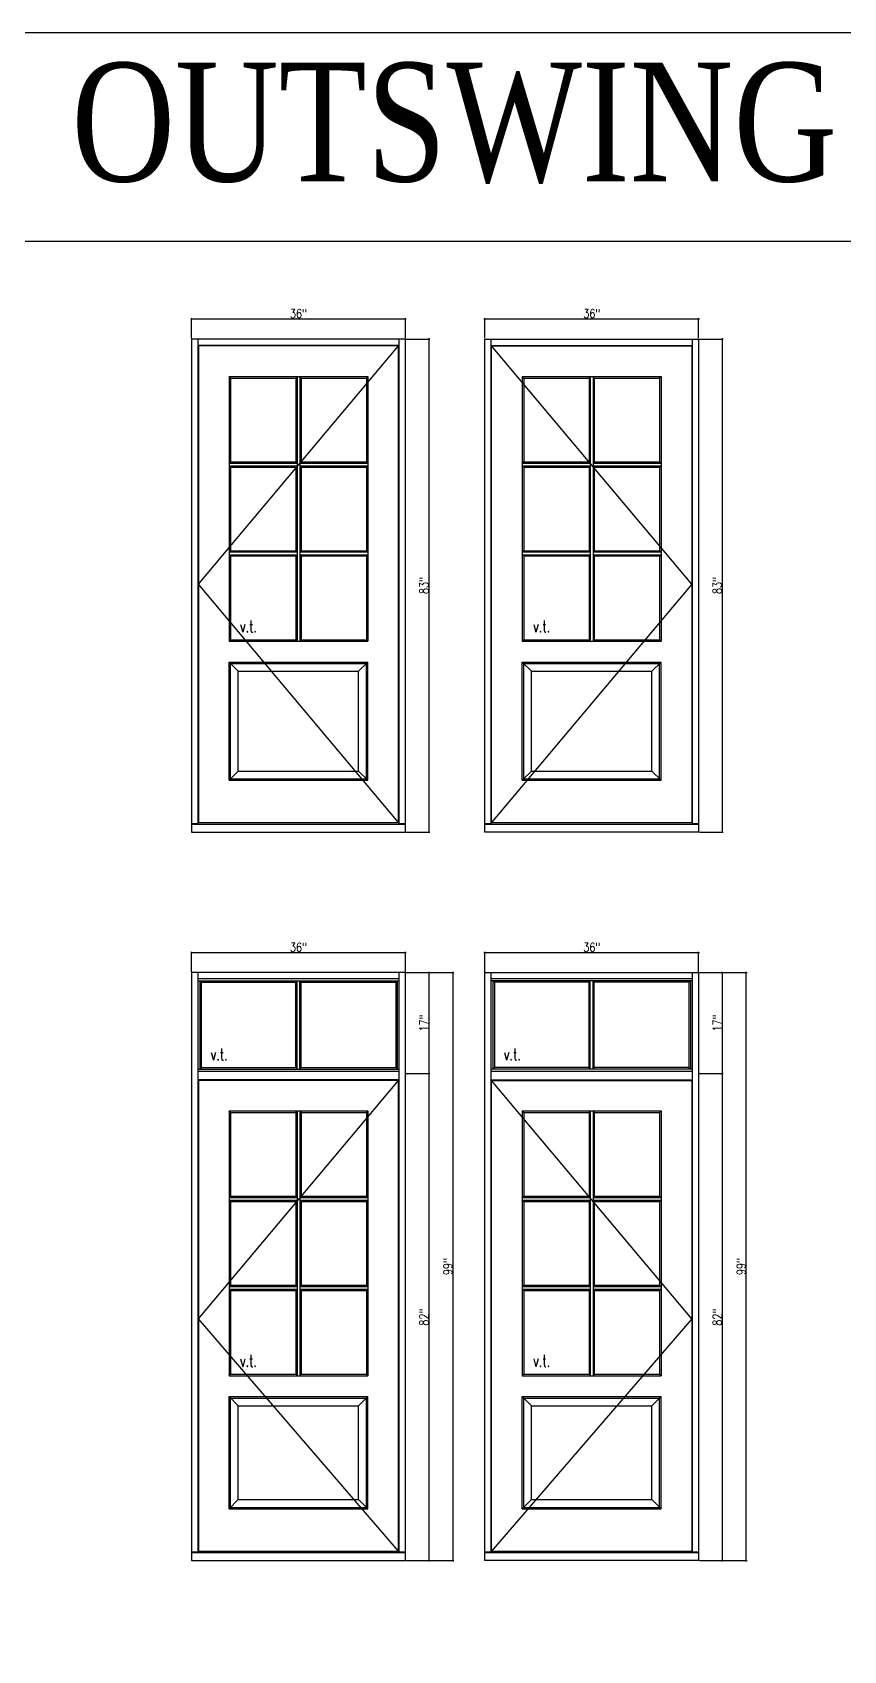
# Model space of a CAD drawing. Header units: inches. Extents: x 1985 to 11287, y 379 to 4336.
# Drawn here: x 7689.2 to 7825.8, y 4063.9 to 4336.4 of the extents above; entities that cross this region are included whole.
import ezdxf

# ---------------------------------------------------------------- set-up
doc = ezdxf.new("R2010")
doc.units = ezdxf.units.IN
doc.header["$MEASUREMENT"] = 0
doc.layers.get('0').update_dxf_attribs({"linetype": 'CONTINUOUS'})
doc.layers.get('Defpoints').update_dxf_attribs({"linetype": 'CONTINUOUS'})
for name, color, linetype in [('COTE1-1 99', 7, 'CONTINUOUS'), ('detail 99', 30, 'CONTINUOUS'), ('elevation 99', 7, 'CONTINUOUS'), ('opening side 99', 1, 'CONTINUOUS'), ('separation 99', 3, 'CONTINUOUS')]:
    doc.layers.add(name, color=color, linetype=linetype)
doc.styles.get("Standard").update_dxf_attribs({"font": 'txt.shx', "width": 0.8})
doc.styles.add('Times', font='times.ttf', dxfattribs={"width": 0.8})
doc.dimstyles.new('Elevation', dxfattribs={"dimscale": 2, "dimtxt": 0.75, "dimasz": 0.0625, "dimexe": 0.0625, "dimexo": 0.0625, "dimgap": 0.0625, "dimtad": 1, "dimdec": 5, "dimzin": 0, "dimdsep": 46, "dimlunit": 5, "dimtxsty": 'Standard', "dimblk1": 'OBLIQUE', "dimblk2": 'OBLIQUE', "dimsah": 1, "dimcen": 2, "dimdle": 0.0625, "dimclrd": 1, "dimclre": 1, "dimadec": 1, "dimazin": 0, "dimtfac": 0.375, "dimtdec": 5, "dimtmove": 0, "dimatfit": 3, "dimldrblk": 'OBLIQUE', "dimfxl": 1, "dimfrac": 2, "dimtolj": 1, "dimtzin": 0, "dimarcsym": 0})

# ---------------------------------------------------------------- blocks, each defined once
blk = doc.blocks.new('_OBLIQUE')
at = {"color": 0, "linetype": 'ByBlock'}
blk.add_line((-0.5, -0.5), (0.5, 0.5), dxfattribs=at)
blk = doc.blocks.new('*D360')
at = {"layer": 'COTE1-1 99', "color": 1, "lineweight": -2, "transparency": 16777216}
for p, q in [((7765.24, 4181.47), (7801.49, 4181.47)), ((7765.37, 4178.19), (7765.37, 4181.59)), ((7801.37, 4178.19), (7801.37, 4181.59))]:
    blk.add_line(p, q, dxfattribs=at)
at = {"layer": 'Defpoints', "color": 0, "transparency": 16777216}
for p in [(7801.37, 4181.47), (7765.37, 4178.06), (7801.37, 4178.06)]:
    blk.add_point(p, dxfattribs=at)
at = {"layer": 'COTE1-1 99', "color": 1, "lineweight": -2, "transparency": 16777216, "xscale": 0.125, "yscale": 0.125, "zscale": 0.125, "rotation": 180}
blk.add_blockref('_OBLIQUE', (7765.37, 4181.47), dxfattribs=at)
at = {"layer": 'COTE1-1 99', "color": 1, "lineweight": -2, "transparency": 16777216, "xscale": 0.125, "yscale": 0.125, "zscale": 0.125}
blk.add_blockref('_OBLIQUE', (7801.37, 4181.47), dxfattribs=at)
at = {"layer": 'COTE1-1 99', "color": 0, "transparency": 16777216, "insert": (7783.37, 4182.34), "char_height": 1.5, "attachment_point": 5}
blk.add_mtext('\\A1;36"', dxfattribs=at)
blk = doc.blocks.new('*D361')
at = {"layer": 'COTE1-1 99', "color": 1, "lineweight": -2, "transparency": 16777216}
for p, q in [((7801.49, 4178.06), (7805.5, 4178.06)), ((7805.37, 4160.94), (7805.37, 4178.19)), ((7801.49, 4161.06), (7805.5, 4161.06))]:
    blk.add_line(p, q, dxfattribs=at)
at = {"layer": 'Defpoints', "color": 0, "transparency": 16777216}
for p in [(7801.37, 4178.06), (7805.37, 4178.06), (7801.37, 4161.06)]:
    blk.add_point(p, dxfattribs=at)
at = {"layer": 'COTE1-1 99', "color": 1, "lineweight": -2, "transparency": 16777216, "xscale": 0.125, "yscale": 0.125, "zscale": 0.125}
for p, rotation in [((7805.37, 4178.06), 90), ((7805.37, 4161.06), 270)]:
    blk.add_blockref('_OBLIQUE', p, dxfattribs=dict(at, rotation=rotation))
at = {"layer": 'COTE1-1 99', "color": 0, "transparency": 16777216, "insert": (7804.5, 4169.56), "char_height": 1.5, "attachment_point": 5, "rotation": 90}
blk.add_mtext('\\A1;17"', dxfattribs=at)
blk = doc.blocks.new('*D362')
at = {"layer": 'COTE1-1 99', "color": 1, "lineweight": -2, "transparency": 16777216}
for p, q in [((7801.49, 4161.06), (7805.5, 4161.06)), ((7805.37, 4078.94), (7805.37, 4161.19)), ((7801.49, 4079.06), (7805.5, 4079.06))]:
    blk.add_line(p, q, dxfattribs=at)
at = {"layer": 'Defpoints', "color": 0, "transparency": 16777216}
for p in [(7801.37, 4161.06), (7805.37, 4161.06), (7801.37, 4079.06)]:
    blk.add_point(p, dxfattribs=at)
at = {"layer": 'COTE1-1 99', "color": 1, "lineweight": -2, "transparency": 16777216, "xscale": 0.125, "yscale": 0.125, "zscale": 0.125}
for p, rotation in [((7805.37, 4161.06), 90), ((7805.37, 4079.06), 270)]:
    blk.add_blockref('_OBLIQUE', p, dxfattribs=dict(at, rotation=rotation))
at = {"layer": 'COTE1-1 99', "color": 0, "transparency": 16777216, "insert": (7804.5, 4120.06), "char_height": 1.5, "attachment_point": 5, "rotation": 90}
blk.add_mtext('\\A1;82"', dxfattribs=at)
blk = doc.blocks.new('*D347')
at = {"layer": 'COTE1-1 99', "color": 1, "lineweight": -2, "transparency": 16777216}
for p, q in [((7801.49, 4178.06), (7809.52, 4178.06)), ((7809.39, 4078.94), (7809.39, 4178.19)), ((7801.49, 4079.06), (7809.52, 4079.06))]:
    blk.add_line(p, q, dxfattribs=at)
at = {"layer": 'Defpoints', "color": 0, "transparency": 16777216}
for p in [(7801.37, 4178.06), (7809.39, 4178.06), (7801.37, 4079.06)]:
    blk.add_point(p, dxfattribs=at)
at = {"layer": 'COTE1-1 99', "color": 1, "lineweight": -2, "transparency": 16777216, "xscale": 0.125, "yscale": 0.125, "zscale": 0.125}
for p, rotation in [((7809.39, 4178.06), 90), ((7809.39, 4079.06), 270)]:
    blk.add_blockref('_OBLIQUE', p, dxfattribs=dict(at, rotation=rotation))
at = {"layer": 'COTE1-1 99', "color": 0, "transparency": 16777216, "insert": (7808.52, 4128.56), "char_height": 1.5, "attachment_point": 5, "rotation": 90}
blk.add_mtext('\\A1;99"', dxfattribs=at)
blk = doc.blocks.new('*D335')
at = {"layer": 'COTE1-1 99', "color": 1, "lineweight": -2, "transparency": 16777216}
for p, q in [((7715.88, 4181.47), (7752.13, 4181.47)), ((7716.01, 4178.19), (7716.01, 4181.59)), ((7752.01, 4178.19), (7752.01, 4181.59))]:
    blk.add_line(p, q, dxfattribs=at)
at = {"layer": 'Defpoints', "color": 0, "transparency": 16777216}
for p in [(7752.01, 4181.47), (7716.01, 4178.06), (7752.01, 4178.06)]:
    blk.add_point(p, dxfattribs=at)
at = {"layer": 'COTE1-1 99', "color": 1, "lineweight": -2, "transparency": 16777216, "xscale": 0.125, "yscale": 0.125, "zscale": 0.125, "rotation": 180}
blk.add_blockref('_OBLIQUE', (7716.01, 4181.47), dxfattribs=at)
at = {"layer": 'COTE1-1 99', "color": 1, "lineweight": -2, "transparency": 16777216, "xscale": 0.125, "yscale": 0.125, "zscale": 0.125}
blk.add_blockref('_OBLIQUE', (7752.01, 4181.47), dxfattribs=at)
at = {"layer": 'COTE1-1 99', "color": 0, "transparency": 16777216, "insert": (7734.01, 4182.34), "char_height": 1.5, "attachment_point": 5}
blk.add_mtext('\\A1;36"', dxfattribs=at)
blk = doc.blocks.new('*D336')
at = {"layer": 'COTE1-1 99', "color": 1, "lineweight": -2, "transparency": 16777216}
for p, q in [((7752.13, 4178.06), (7756.14, 4178.06)), ((7756.01, 4160.94), (7756.01, 4178.19)), ((7752.13, 4161.06), (7756.14, 4161.06))]:
    blk.add_line(p, q, dxfattribs=at)
at = {"layer": 'Defpoints', "color": 0, "transparency": 16777216}
for p in [(7752.01, 4178.06), (7756.01, 4178.06), (7752.01, 4161.06)]:
    blk.add_point(p, dxfattribs=at)
at = {"layer": 'COTE1-1 99', "color": 1, "lineweight": -2, "transparency": 16777216, "xscale": 0.125, "yscale": 0.125, "zscale": 0.125}
for p, rotation in [((7756.01, 4178.06), 90), ((7756.01, 4161.06), 270)]:
    blk.add_blockref('_OBLIQUE', p, dxfattribs=dict(at, rotation=rotation))
at = {"layer": 'COTE1-1 99', "color": 0, "transparency": 16777216, "insert": (7755.14, 4169.56), "char_height": 1.5, "attachment_point": 5, "rotation": 90}
blk.add_mtext('\\A1;17"', dxfattribs=at)
blk = doc.blocks.new('*D337')
at = {"layer": 'COTE1-1 99', "color": 1, "lineweight": -2, "transparency": 16777216}
for p, q in [((7752.13, 4161.06), (7756.14, 4161.06)), ((7756.01, 4078.94), (7756.01, 4161.19)), ((7752.13, 4079.06), (7756.14, 4079.06))]:
    blk.add_line(p, q, dxfattribs=at)
at = {"layer": 'Defpoints', "color": 0, "transparency": 16777216}
for p in [(7752.01, 4161.06), (7756.01, 4161.06), (7752.01, 4079.06)]:
    blk.add_point(p, dxfattribs=at)
at = {"layer": 'COTE1-1 99', "color": 1, "lineweight": -2, "transparency": 16777216, "xscale": 0.125, "yscale": 0.125, "zscale": 0.125}
for p, rotation in [((7756.01, 4161.06), 90), ((7756.01, 4079.06), 270)]:
    blk.add_blockref('_OBLIQUE', p, dxfattribs=dict(at, rotation=rotation))
at = {"layer": 'COTE1-1 99', "color": 0, "transparency": 16777216, "insert": (7755.14, 4120.06), "char_height": 1.5, "attachment_point": 5, "rotation": 90}
blk.add_mtext('\\A1;82"', dxfattribs=at)
blk = doc.blocks.new('*D338')
at = {"layer": 'COTE1-1 99', "color": 1, "lineweight": -2, "transparency": 16777216}
for p, q in [((7752.13, 4178.06), (7760.16, 4178.06)), ((7760.03, 4078.94), (7760.03, 4178.19)), ((7752.13, 4079.06), (7760.16, 4079.06))]:
    blk.add_line(p, q, dxfattribs=at)
at = {"layer": 'Defpoints', "color": 0, "transparency": 16777216}
for p in [(7752.01, 4178.06), (7760.03, 4178.06), (7752.01, 4079.06)]:
    blk.add_point(p, dxfattribs=at)
at = {"layer": 'COTE1-1 99', "color": 1, "lineweight": -2, "transparency": 16777216, "xscale": 0.125, "yscale": 0.125, "zscale": 0.125}
for p, rotation in [((7760.03, 4178.06), 90), ((7760.03, 4079.06), 270)]:
    blk.add_blockref('_OBLIQUE', p, dxfattribs=dict(at, rotation=rotation))
at = {"layer": 'COTE1-1 99', "color": 0, "transparency": 16777216, "insert": (7759.16, 4128.56), "char_height": 1.5, "attachment_point": 5, "rotation": 90}
blk.add_mtext('\\A1;99"', dxfattribs=at)
blk = doc.blocks.new('*D559')
at = {"layer": 'COTE1-1 99', "color": 1, "lineweight": -2, "transparency": 16777216}
for p, q in [((7715.88, 4288.14), (7752.13, 4288.14)), ((7716.01, 4284.86), (7716.01, 4288.27)), ((7752.01, 4284.86), (7752.01, 4288.27))]:
    blk.add_line(p, q, dxfattribs=at)
at = {"layer": 'Defpoints', "color": 0, "transparency": 16777216}
for p in [(7752.01, 4288.14), (7716.01, 4284.73), (7752.01, 4284.73)]:
    blk.add_point(p, dxfattribs=at)
at = {"layer": 'COTE1-1 99', "color": 1, "lineweight": -2, "transparency": 16777216, "xscale": 0.125, "yscale": 0.125, "zscale": 0.125, "rotation": 180}
blk.add_blockref('_OBLIQUE', (7716.01, 4288.14), dxfattribs=at)
at = {"layer": 'COTE1-1 99', "color": 1, "lineweight": -2, "transparency": 16777216, "xscale": 0.125, "yscale": 0.125, "zscale": 0.125}
blk.add_blockref('_OBLIQUE', (7752.01, 4288.14), dxfattribs=at)
at = {"layer": 'COTE1-1 99', "color": 0, "transparency": 16777216, "insert": (7734.01, 4289.02), "char_height": 1.5, "attachment_point": 5}
blk.add_mtext('\\A1;36"', dxfattribs=at)
blk = doc.blocks.new('*D560')
at = {"layer": 'COTE1-1 99', "color": 1, "lineweight": -2, "transparency": 16777216}
for p, q in [((7752.13, 4284.73), (7756.14, 4284.73)), ((7756.01, 4201.61), (7756.01, 4284.86)), ((7752.13, 4201.73), (7756.14, 4201.73))]:
    blk.add_line(p, q, dxfattribs=at)
at = {"layer": 'Defpoints', "color": 0, "transparency": 16777216}
for p in [(7752.01, 4284.73), (7756.01, 4284.73), (7752.01, 4201.73)]:
    blk.add_point(p, dxfattribs=at)
at = {"layer": 'COTE1-1 99', "color": 1, "lineweight": -2, "transparency": 16777216, "xscale": 0.125, "yscale": 0.125, "zscale": 0.125}
for p, rotation in [((7756.01, 4284.73), 90), ((7756.01, 4201.73), 270)]:
    blk.add_blockref('_OBLIQUE', p, dxfattribs=dict(at, rotation=rotation))
at = {"layer": 'COTE1-1 99', "color": 0, "transparency": 16777216, "insert": (7755.14, 4243.23), "char_height": 1.5, "attachment_point": 5, "rotation": 90}
blk.add_mtext('\\A1;83"', dxfattribs=at)
blk = doc.blocks.new('*D561')
at = {"layer": 'COTE1-1 99', "color": 1, "lineweight": -2, "transparency": 16777216}
for p, q in [((7765.24, 4288.14), (7801.49, 4288.14)), ((7765.37, 4284.86), (7765.37, 4288.27)), ((7801.37, 4284.86), (7801.37, 4288.27))]:
    blk.add_line(p, q, dxfattribs=at)
at = {"layer": 'Defpoints', "color": 0, "transparency": 16777216}
for p in [(7801.37, 4288.14), (7765.37, 4284.73), (7801.37, 4284.73)]:
    blk.add_point(p, dxfattribs=at)
at = {"layer": 'COTE1-1 99', "color": 1, "lineweight": -2, "transparency": 16777216, "xscale": 0.125, "yscale": 0.125, "zscale": 0.125, "rotation": 180}
blk.add_blockref('_OBLIQUE', (7765.37, 4288.14), dxfattribs=at)
at = {"layer": 'COTE1-1 99', "color": 1, "lineweight": -2, "transparency": 16777216, "xscale": 0.125, "yscale": 0.125, "zscale": 0.125}
blk.add_blockref('_OBLIQUE', (7801.37, 4288.14), dxfattribs=at)
at = {"layer": 'COTE1-1 99', "color": 0, "transparency": 16777216, "insert": (7783.37, 4289.02), "char_height": 1.5, "attachment_point": 5}
blk.add_mtext('\\A1;36"', dxfattribs=at)
blk = doc.blocks.new('*D562')
at = {"layer": 'COTE1-1 99', "color": 1, "lineweight": -2, "transparency": 16777216}
for p, q in [((7801.49, 4284.73), (7805.5, 4284.73)), ((7805.37, 4201.61), (7805.37, 4284.86)), ((7801.49, 4201.73), (7805.5, 4201.73))]:
    blk.add_line(p, q, dxfattribs=at)
at = {"layer": 'Defpoints', "color": 0, "transparency": 16777216}
for p in [(7801.37, 4284.73), (7805.37, 4284.73), (7801.37, 4201.73)]:
    blk.add_point(p, dxfattribs=at)
at = {"layer": 'COTE1-1 99', "color": 1, "lineweight": -2, "transparency": 16777216, "xscale": 0.125, "yscale": 0.125, "zscale": 0.125}
for p, rotation in [((7805.37, 4284.73), 90), ((7805.37, 4201.73), 270)]:
    blk.add_blockref('_OBLIQUE', p, dxfattribs=dict(at, rotation=rotation))
at = {"layer": 'COTE1-1 99', "color": 0, "transparency": 16777216, "insert": (7804.5, 4243.23), "char_height": 1.5, "attachment_point": 5, "rotation": 90}
blk.add_mtext('\\A1;83"', dxfattribs=at)

msp = doc.modelspace()

# ---------------------------------------------------------------- linework, layer by layer
at = {"layer": 'elevation 99'}
for p, q in [((7752.009032, 4284.732413), (7716.009032, 4284.732413)), ((7716.009032, 4284.732413), (7716.009032, 4201.732413)), ((7717.071532, 4284.732413), (7717.071532, 4203.191942)), ((7750.946532, 4283.669913), (7717.071532, 4283.669913)), ((7717.165282, 4283.576163), (7717.165282, 4203.322884)), ((7750.852782, 4283.576163), (7717.165282, 4283.576163)), ((7750.852782, 4203.322884), (7750.852782, 4283.576163)), ((7750.946532, 4203.191942), (7750.946532, 4284.732413)), ((7752.009032, 4201.732413), (7752.009032, 4284.732413)), ((7765.367789, 4201.732413), (7765.367789, 4284.732413)), ((7765.367789, 4284.732413), (7801.367789, 4284.732413)), ((7766.430289, 4203.191942), (7766.430289, 4284.732413)), ((7766.430289, 4283.669913), (7800.305289, 4283.669913)), ((7766.524039, 4203.322884), (7766.524039, 4283.576163)), ((7766.524039, 4283.576163), (7800.211539, 4283.576163)), ((7800.211539, 4283.576163), (7800.211539, 4203.322884)), ((7800.305289, 4284.732413), (7800.305289, 4203.191942)), ((7801.367789, 4284.732413), (7801.367789, 4201.732413)), ((7722.571517, 4278.169864), (7722.330446, 4278.437736)), ((7722.330446, 4278.437736), (7745.687619, 4278.437736)), ((7722.330446, 4278.437736), (7722.330446, 4233.870741)), ((7722.571517, 4278.169864), (7733.571532, 4278.169864)), ((7722.571517, 4278.169864), (7722.571517, 4264.066364)), ((7733.571532, 4278.169864), (7733.775732, 4278.437736)), ((7733.571532, 4278.169864), (7733.571532, 4264.066364)), ((7733.775732, 4278.437736), (7733.775732, 4233.870741)), ((7734.242332, 4278.437736), (7734.446532, 4278.169864)), ((7734.242332, 4278.437736), (7734.242332, 4233.870741)), ((7734.446532, 4278.169864), (7745.446547, 4278.169864)), ((7734.446532, 4278.169864), (7734.446532, 4264.066364)), ((7745.446547, 4278.169864), (7745.687619, 4278.437736)), ((7745.446547, 4278.169864), (7745.446547, 4264.066364)), ((7745.687619, 4278.437736), (7745.687619, 4233.870741)), ((7771.930274, 4278.169864), (7771.689203, 4278.437736)), ((7771.689203, 4278.437736), (7795.046376, 4278.437736)), ((7771.689203, 4278.437736), (7771.689203, 4233.870741)), ((7771.930274, 4278.169864), (7782.930289, 4278.169864)), ((7771.930274, 4278.169864), (7771.930274, 4264.066364)), ((7782.930289, 4278.169864), (7783.134489, 4278.437736)), ((7782.930289, 4278.169864), (7782.930289, 4264.066364)), ((7783.134489, 4278.437736), (7783.134489, 4233.870741)), ((7783.601089, 4278.437736), (7783.805289, 4278.169864)), ((7783.601089, 4278.437736), (7783.601089, 4233.870741)), ((7783.805289, 4278.169864), (7794.805304, 4278.169864)), ((7783.805289, 4278.169864), (7783.805289, 4264.066364)), ((7794.805304, 4278.169864), (7795.046376, 4278.437736)), ((7794.805304, 4278.169864), (7794.805304, 4264.066364)), ((7795.046376, 4278.437736), (7795.046376, 4233.870741)), ((7722.571517, 4264.066364), (7722.330446, 4263.862164)), ((7722.330446, 4263.862164), (7733.775732, 4263.862164)), ((7722.571517, 4263.191364), (7722.330446, 4263.395564)), ((7722.330446, 4263.395564), (7733.775732, 4263.395564)), ((7722.571517, 4264.066364), (7733.571532, 4264.066364)), ((7722.571517, 4263.191364), (7722.571517, 4249.087864)), ((7722.571517, 4263.191364), (7733.571532, 4263.191364)), ((7733.571532, 4264.066364), (7733.775732, 4263.862164)), ((7733.571532, 4263.191364), (7733.775732, 4263.395564)), ((7733.571532, 4263.191364), (7733.571532, 4249.087864)), ((7734.446532, 4264.066364), (7734.242332, 4263.862164)), ((7734.242332, 4263.862164), (7745.687619, 4263.862164)), ((7734.242332, 4263.395564), (7745.687619, 4263.395564)), ((7734.446532, 4263.191364), (7734.242332, 4263.395564)), ((7734.446532, 4264.066364), (7745.446547, 4264.066364)), ((7734.446532, 4263.191364), (7734.446532, 4249.087864)), ((7734.446532, 4263.191364), (7745.446547, 4263.191364)), ((7745.446547, 4264.066364), (7745.687619, 4263.862164)), ((7745.446547, 4263.191364), (7745.687619, 4263.395564)), ((7745.446547, 4263.191364), (7745.446547, 4249.087864)), ((7771.930274, 4264.066364), (7771.689203, 4263.862164)), ((7771.689203, 4263.862164), (7783.134489, 4263.862164)), ((7771.930274, 4263.191364), (7771.689203, 4263.395564)), ((7771.689203, 4263.395564), (7783.134489, 4263.395564)), ((7771.930274, 4264.066364), (7782.930289, 4264.066364)), ((7771.930274, 4263.191364), (7771.930274, 4249.087864)), ((7771.930274, 4263.191364), (7782.930289, 4263.191364)), ((7782.930289, 4264.066364), (7783.134489, 4263.862164)), ((7782.930289, 4263.191364), (7783.134489, 4263.395564)), ((7782.930289, 4263.191364), (7782.930289, 4249.087864)), ((7783.805289, 4264.066364), (7783.601089, 4263.862164)), ((7783.601089, 4263.862164), (7795.046376, 4263.862164)), ((7783.601089, 4263.395564), (7795.046376, 4263.395564)), ((7783.805289, 4263.191364), (7783.601089, 4263.395564)), ((7783.805289, 4264.066364), (7794.805304, 4264.066364)), ((7783.805289, 4263.191364), (7783.805289, 4249.087864)), ((7783.805289, 4263.191364), (7794.805304, 4263.191364)), ((7794.805304, 4264.066364), (7795.046376, 4263.862164)), ((7794.805304, 4263.191364), (7795.046376, 4263.395564)), ((7794.805304, 4263.191364), (7794.805304, 4249.087864)), ((7722.571517, 4249.087864), (7722.330446, 4248.883664)), ((7722.330446, 4248.883664), (7733.775732, 4248.883664)), ((7722.330446, 4248.421513), (7733.775732, 4248.421513)), ((7722.571517, 4249.087864), (7733.571532, 4249.087864)), ((7722.571517, 4248.217313), (7722.571517, 4234.111813)), ((7722.571517, 4248.217313), (7733.571532, 4248.217313)), ((7733.571532, 4248.217313), (7733.571532, 4234.111813)), ((7734.242332, 4248.883664), (7745.687619, 4248.883664)), ((7734.242332, 4248.421513), (7745.687619, 4248.421513)), ((7734.446532, 4249.087864), (7745.446547, 4249.087864)), ((7734.446532, 4248.217313), (7745.446547, 4248.217313)), ((7734.446532, 4248.217313), (7734.446532, 4234.111813)), ((7745.446547, 4249.087864), (7745.687619, 4248.883664)), ((7745.446547, 4248.217313), (7745.687619, 4248.421513)), ((7745.446547, 4248.217313), (7745.446547, 4234.111813)), ((7771.930274, 4249.087864), (7771.689203, 4248.883664)), ((7771.689203, 4248.883664), (7783.134489, 4248.883664)), ((7771.689203, 4248.421513), (7783.134489, 4248.421513)), ((7771.930274, 4249.087864), (7782.930289, 4249.087864)), ((7771.930274, 4248.217313), (7771.930274, 4234.111813)), ((7771.930274, 4248.217313), (7782.930289, 4248.217313)), ((7782.930289, 4248.217313), (7782.930289, 4234.111813)), ((7783.601089, 4248.883664), (7795.046376, 4248.883664)), ((7783.601089, 4248.421513), (7795.046376, 4248.421513)), ((7783.805289, 4249.087864), (7794.805304, 4249.087864)), ((7783.805289, 4248.217313), (7794.805304, 4248.217313)), ((7783.805289, 4248.217313), (7783.805289, 4234.111813)), ((7794.805304, 4249.087864), (7795.046376, 4248.883664)), ((7794.805304, 4248.217313), (7795.046376, 4248.421513)), ((7794.805304, 4248.217313), (7794.805304, 4234.111813)), ((7722.330446, 4233.870741), (7722.571517, 4234.111813)), ((7722.571517, 4234.111813), (7733.571532, 4234.111813)), ((7733.571532, 4234.111813), (7733.775732, 4233.870741)), ((7734.446532, 4234.111813), (7734.242332, 4233.870741)), ((7734.446532, 4234.111813), (7745.446547, 4234.111813)), ((7745.687619, 4233.870741), (7745.446547, 4234.111813)), ((7771.689203, 4233.870741), (7771.930274, 4234.111813)), ((7771.930274, 4234.111813), (7782.930289, 4234.111813)), ((7782.930289, 4234.111813), (7783.134489, 4233.870741)), ((7783.805289, 4234.111813), (7783.601089, 4233.870741)), ((7783.805289, 4234.111813), (7794.805304, 4234.111813)), ((7795.046376, 4233.870741), (7794.805304, 4234.111813)), ((7722.330446, 4233.870741), (7745.687619, 4233.870741)), ((7771.689203, 4233.870741), (7795.046376, 4233.870741)), ((7723.883958, 4228.799263), (7722.330387, 4230.352884)), ((7722.330387, 4210.450827), (7722.330387, 4230.352884)), ((7722.330387, 4230.352884), (7745.687663, 4230.352884)), ((7722.571458, 4210.691898), (7722.571458, 4230.111763)), ((7722.571458, 4230.111763), (7745.446591, 4230.111763)), ((7723.883958, 4212.004398), (7723.883958, 4228.799263)), ((7723.883958, 4228.799263), (7744.134091, 4228.799263)), ((7745.687663, 4230.352884), (7744.134091, 4228.799263)), ((7744.134091, 4212.004398), (7744.134091, 4228.799263)), ((7745.446591, 4210.691898), (7745.446591, 4230.111763)), ((7745.687663, 4210.450827), (7745.687663, 4230.352884)), ((7773.242715, 4228.799263), (7771.689144, 4230.352884)), ((7771.689144, 4210.450827), (7771.689144, 4230.352884)), ((7771.689144, 4230.352884), (7795.04642, 4230.352884)), ((7771.930215, 4210.691898), (7771.930215, 4230.111763)), ((7771.930215, 4230.111763), (7794.805348, 4230.111763)), ((7773.242715, 4212.004398), (7773.242715, 4228.799263)), ((7773.242715, 4228.799263), (7793.492848, 4228.799263)), ((7795.04642, 4230.352884), (7793.492848, 4228.799263)), ((7793.492848, 4212.004398), (7793.492848, 4228.799263)), ((7794.805348, 4210.691898), (7794.805348, 4230.111763)), ((7795.04642, 4210.450827), (7795.04642, 4230.352884)), ((7722.330387, 4210.450827), (7723.883958, 4212.004398)), ((7722.330387, 4210.450827), (7745.687663, 4210.450827)), ((7722.571458, 4210.691898), (7745.446591, 4210.691898)), ((7723.883958, 4212.004398), (7744.134091, 4212.004398)), ((7745.687663, 4210.450827), (7744.134091, 4212.004398)), ((7771.689144, 4210.450827), (7773.242715, 4212.004398)), ((7771.689144, 4210.450827), (7795.04642, 4210.450827)), ((7771.930215, 4210.691898), (7794.805348, 4210.691898)), ((7773.242715, 4212.004398), (7793.492848, 4212.004398)), ((7795.04642, 4210.450827), (7793.492848, 4212.004398)), ((7716.009032, 4203.191942), (7717.071532, 4203.191942)), ((7716.009032, 4203.076113), (7752.009032, 4203.076113)), ((7716.009032, 4201.732413), (7752.009032, 4201.732413)), ((7716.009032, 4201.732413), (7750.384032, 4201.732413)), ((7716.009032, 4201.732413), (7743.884032, 4201.732413)), ((7717.165282, 4203.322884), (7750.852782, 4203.322884)), ((7750.946532, 4203.191942), (7752.009032, 4203.191942)), ((7765.367789, 4203.191942), (7766.430289, 4203.191942)), ((7765.367789, 4203.076113), (7801.367789, 4203.076113)), ((7801.367789, 4201.732413), (7765.367789, 4201.732413)), ((7766.524039, 4203.322884), (7800.211539, 4203.322884)), ((7801.367789, 4201.732413), (7766.992789, 4201.732413)), ((7801.367789, 4201.732413), (7773.492789, 4201.732413)), ((7800.305289, 4203.191942), (7801.367789, 4203.191942)), ((7752.009032, 4178.062173), (7716.009032, 4178.062173)), ((7716.009032, 4178.062173), (7716.009032, 4079.062173)), ((7717.071532, 4178.062173), (7717.071532, 4080.521703)), ((7750.946532, 4176.999673), (7717.071532, 4176.999673)), ((7750.946532, 4080.521703), (7750.946532, 4178.062173)), ((7752.009032, 4079.062173), (7752.009032, 4178.062173)), ((7765.367789, 4178.062173), (7801.367789, 4178.062173)), ((7765.367789, 4079.062173), (7765.367789, 4178.062173)), ((7766.430289, 4080.521703), (7766.430289, 4178.062173)), ((7800.305289, 4176.999673), (7766.430289, 4176.999673)), ((7800.305289, 4178.062173), (7800.305289, 4080.521703)), ((7801.367789, 4178.062173), (7801.367789, 4079.062173)), ((7717.071532, 4176.678223), (7730.645945, 4176.678223)), ((7717.633991, 4176.437151), (7717.392919, 4176.678223)), ((7717.392919, 4176.678223), (7717.392919, 4161.821097)), ((7717.633991, 4176.437151), (7717.633991, 4162.062169)), ((7717.633991, 4176.437151), (7733.571582, 4176.437151)), ((7730.645945, 4176.678223), (7737.767919, 4176.678223)), ((7733.571582, 4176.437151), (7733.775782, 4176.678223)), ((7733.571582, 4162.062169), (7733.571582, 4176.437151)), ((7733.775782, 4161.821097), (7733.775782, 4176.678223)), ((7734.242382, 4161.821097), (7734.242382, 4176.678223)), ((7734.446582, 4176.437151), (7734.242382, 4176.678223)), ((7734.446582, 4162.062169), (7734.446582, 4176.437151)), ((7734.446582, 4176.437151), (7738.008991, 4176.437151)), ((7737.767919, 4176.678223), (7750.946532, 4176.678223)), ((7738.008991, 4176.437151), (7750.384074, 4176.437151)), ((7750.384074, 4176.437151), (7750.625145, 4176.678223)), ((7750.384074, 4176.437151), (7750.384074, 4162.062169)), ((7750.625145, 4176.678223), (7750.625145, 4161.821097)), ((7779.608902, 4176.678223), (7766.430289, 4176.678223)), ((7766.751676, 4176.678223), (7766.751676, 4161.821097)), ((7766.992748, 4176.437151), (7766.751676, 4176.678223)), ((7766.992748, 4176.437151), (7766.992748, 4162.062169)), ((7779.367831, 4176.437151), (7766.992748, 4176.437151)), ((7782.930239, 4176.437151), (7779.367831, 4176.437151)), ((7786.730876, 4176.678223), (7779.608902, 4176.678223)), ((7782.930239, 4176.437151), (7783.134439, 4176.678223)), ((7782.930239, 4162.062169), (7782.930239, 4176.437151)), ((7783.134439, 4161.821097), (7783.134439, 4176.678223)), ((7783.805239, 4176.437151), (7783.601039, 4176.678223)), ((7783.601039, 4161.821097), (7783.601039, 4176.678223)), ((7783.805239, 4162.062169), (7783.805239, 4176.437151)), ((7799.742831, 4176.437151), (7783.805239, 4176.437151)), ((7800.305289, 4176.678223), (7786.730876, 4176.678223)), ((7799.742831, 4176.437151), (7799.983902, 4176.678223)), ((7799.742831, 4176.437151), (7799.742831, 4162.062169)), ((7799.983902, 4176.678223), (7799.983902, 4161.821097)), ((7717.071532, 4161.821097), (7730.645945, 4161.821097)), ((7717.071532, 4161.49021), (7750.946532, 4161.49021)), ((7717.633991, 4162.062169), (7717.392919, 4161.821097)), ((7717.633991, 4162.062169), (7733.571582, 4162.062169)), ((7730.645945, 4161.821097), (7737.767919, 4161.821097)), ((7733.571582, 4162.062169), (7733.775782, 4161.821097)), ((7734.242382, 4161.821097), (7734.446582, 4162.062169)), ((7734.446582, 4162.062169), (7738.008991, 4162.062169)), ((7737.767919, 4161.821097), (7750.946532, 4161.821097)), ((7738.008991, 4162.062169), (7750.384074, 4162.062169)), ((7750.384074, 4162.062169), (7750.625145, 4161.821097)), ((7779.608902, 4161.821097), (7766.430289, 4161.821097)), ((7766.430289, 4161.49021), (7800.305289, 4161.49021)), ((7766.992748, 4162.062169), (7766.751676, 4161.821097)), ((7779.367831, 4162.062169), (7766.992748, 4162.062169)), ((7782.930239, 4162.062169), (7779.367831, 4162.062169)), ((7786.730876, 4161.821097), (7779.608902, 4161.821097)), ((7783.134439, 4161.821097), (7782.930239, 4162.062169)), ((7783.805239, 4162.062169), (7783.601039, 4161.821097)), ((7799.742831, 4162.062169), (7783.805239, 4162.062169)), ((7800.305289, 4161.821097), (7786.730876, 4161.821097)), ((7799.742831, 4162.062169), (7799.983902, 4161.821097)), ((7750.946532, 4159.999673), (7717.071532, 4159.999673)), ((7750.852782, 4159.905923), (7717.165282, 4159.905923)), ((7717.165282, 4159.905923), (7717.165282, 4080.652644)), ((7750.852782, 4080.652644), (7750.852782, 4159.905923)), ((7766.430289, 4159.999673), (7800.305289, 4159.999673)), ((7766.524039, 4159.905923), (7800.211539, 4159.905923)), ((7766.524039, 4080.652644), (7766.524039, 4159.905923)), ((7800.211539, 4159.905923), (7800.211539, 4080.652644)), ((7722.330446, 4154.767496), (7722.330446, 4110.200502)), ((7722.330446, 4154.767496), (7745.687619, 4154.767496)), ((7722.571517, 4154.499625), (7722.330446, 4154.767496)), ((7722.571517, 4154.499625), (7722.571517, 4140.396125)), ((7722.571517, 4154.499625), (7733.571532, 4154.499625)), ((7733.571532, 4154.499625), (7733.775732, 4154.767496)), ((7733.571532, 4154.499625), (7733.571532, 4140.396125)), ((7733.775732, 4154.767496), (7733.775732, 4110.200502)), ((7734.242332, 4154.767496), (7734.242332, 4110.200502)), ((7734.242332, 4154.767496), (7734.446532, 4154.499625)), ((7734.446532, 4154.499625), (7734.446532, 4140.396125)), ((7734.446532, 4154.499625), (7745.446547, 4154.499625)), ((7745.446547, 4154.499625), (7745.687619, 4154.767496)), ((7745.446547, 4154.499625), (7745.446547, 4140.396125)), ((7745.687619, 4154.767496), (7745.687619, 4110.200502)), ((7771.689203, 4154.767496), (7771.689203, 4110.200502)), ((7771.689203, 4154.767496), (7795.046376, 4154.767496)), ((7771.930274, 4154.499625), (7771.689203, 4154.767496)), ((7771.930274, 4154.499625), (7771.930274, 4140.396125)), ((7771.930274, 4154.499625), (7782.930289, 4154.499625)), ((7782.930289, 4154.499625), (7783.134489, 4154.767496)), ((7782.930289, 4154.499625), (7782.930289, 4140.396125)), ((7783.134489, 4154.767496), (7783.134489, 4110.200502)), ((7783.601089, 4154.767496), (7783.601089, 4110.200502)), ((7783.601089, 4154.767496), (7783.805289, 4154.499625)), ((7783.805289, 4154.499625), (7783.805289, 4140.396125)), ((7783.805289, 4154.499625), (7794.805304, 4154.499625)), ((7794.805304, 4154.499625), (7795.046376, 4154.767496)), ((7794.805304, 4154.499625), (7794.805304, 4140.396125)), ((7795.046376, 4154.767496), (7795.046376, 4110.200502)), ((7722.571517, 4140.396125), (7722.330446, 4140.191925)), ((7722.330446, 4140.191925), (7733.775732, 4140.191925)), ((7722.330446, 4139.725325), (7733.775732, 4139.725325)), ((7722.571517, 4139.521125), (7722.330446, 4139.725325)), ((7722.571517, 4140.396125), (7733.571532, 4140.396125)), ((7722.571517, 4139.521125), (7733.571532, 4139.521125)), ((7722.571517, 4139.521125), (7722.571517, 4125.417625)), ((7733.571532, 4140.396125), (7733.775732, 4140.191925)), ((7733.571532, 4139.521125), (7733.775732, 4139.725325)), ((7733.571532, 4139.521125), (7733.571532, 4125.417625)), ((7734.446532, 4140.396125), (7734.242332, 4140.191925)), ((7734.242332, 4140.191925), (7745.687619, 4140.191925)), ((7734.446532, 4139.521125), (7734.242332, 4139.725325)), ((7734.242332, 4139.725325), (7745.687619, 4139.725325)), ((7734.446532, 4140.396125), (7745.446547, 4140.396125)), ((7734.446532, 4139.521125), (7745.446547, 4139.521125)), ((7734.446532, 4139.521125), (7734.446532, 4125.417625)), ((7745.446547, 4140.396125), (7745.687619, 4140.191925)), ((7745.446547, 4139.521125), (7745.687619, 4139.725325)), ((7745.446547, 4139.521125), (7745.446547, 4125.417625)), ((7771.930274, 4140.396125), (7771.689203, 4140.191925)), ((7771.689203, 4140.191925), (7783.134489, 4140.191925)), ((7771.689203, 4139.725325), (7783.134489, 4139.725325)), ((7771.930274, 4139.521125), (7771.689203, 4139.725325)), ((7771.930274, 4140.396125), (7782.930289, 4140.396125)), ((7771.930274, 4139.521125), (7782.930289, 4139.521125)), ((7771.930274, 4139.521125), (7771.930274, 4125.417625)), ((7782.930289, 4140.396125), (7783.134489, 4140.191925)), ((7782.930289, 4139.521125), (7783.134489, 4139.725325)), ((7782.930289, 4139.521125), (7782.930289, 4125.417625)), ((7783.805289, 4140.396125), (7783.601089, 4140.191925)), ((7783.601089, 4140.191925), (7795.046376, 4140.191925)), ((7783.805289, 4139.521125), (7783.601089, 4139.725325)), ((7783.601089, 4139.725325), (7795.046376, 4139.725325)), ((7783.805289, 4140.396125), (7794.805304, 4140.396125)), ((7783.805289, 4139.521125), (7794.805304, 4139.521125)), ((7783.805289, 4139.521125), (7783.805289, 4125.417625)), ((7794.805304, 4140.396125), (7795.046376, 4140.191925)), ((7794.805304, 4139.521125), (7795.046376, 4139.725325)), ((7794.805304, 4139.521125), (7794.805304, 4125.417625)), ((7722.571517, 4125.417625), (7722.330446, 4125.213425)), ((7722.330446, 4125.213425), (7733.775732, 4125.213425)), ((7722.571517, 4125.417625), (7733.571532, 4125.417625)), ((7734.242332, 4125.213425), (7745.687619, 4125.213425)), ((7734.446532, 4125.417625), (7745.446547, 4125.417625)), ((7745.446547, 4125.417625), (7745.687619, 4125.213425)), ((7771.930274, 4125.417625), (7771.689203, 4125.213425)), ((7771.689203, 4125.213425), (7783.134489, 4125.213425)), ((7771.930274, 4125.417625), (7782.930289, 4125.417625)), ((7783.601089, 4125.213425), (7795.046376, 4125.213425)), ((7783.805289, 4125.417625), (7794.805304, 4125.417625)), ((7794.805304, 4125.417625), (7795.046376, 4125.213425)), ((7722.330446, 4124.751273), (7733.775732, 4124.751273)), ((7722.571517, 4124.547073), (7733.571532, 4124.547073)), ((7722.571517, 4124.547073), (7722.571517, 4110.441573)), ((7733.571532, 4124.547073), (7733.571532, 4110.441573)), ((7734.242332, 4124.751273), (7745.687619, 4124.751273)), ((7734.446532, 4124.547073), (7734.446532, 4110.441573)), ((7734.446532, 4124.547073), (7745.446547, 4124.547073)), ((7745.446547, 4124.547073), (7745.687619, 4124.751273)), ((7745.446547, 4124.547073), (7745.446547, 4110.441573)), ((7771.689203, 4124.751273), (7783.134489, 4124.751273)), ((7771.930274, 4124.547073), (7782.930289, 4124.547073)), ((7771.930274, 4124.547073), (7771.930274, 4110.441573)), ((7782.930289, 4124.547073), (7782.930289, 4110.441573)), ((7783.601089, 4124.751273), (7795.046376, 4124.751273)), ((7783.805289, 4124.547073), (7783.805289, 4110.441573)), ((7783.805289, 4124.547073), (7794.805304, 4124.547073)), ((7794.805304, 4124.547073), (7795.046376, 4124.751273)), ((7794.805304, 4124.547073), (7794.805304, 4110.441573)), ((7722.330446, 4110.200502), (7722.571517, 4110.441573)), ((7722.330446, 4110.200502), (7745.687619, 4110.200502)), ((7722.571517, 4110.441573), (7733.571532, 4110.441573)), ((7733.571532, 4110.441573), (7733.775732, 4110.200502)), ((7734.446532, 4110.441573), (7734.242332, 4110.200502)), ((7734.446532, 4110.441573), (7745.446547, 4110.441573)), ((7745.687619, 4110.200502), (7745.446547, 4110.441573)), ((7771.689203, 4110.200502), (7771.930274, 4110.441573)), ((7771.689203, 4110.200502), (7795.046376, 4110.200502)), ((7771.930274, 4110.441573), (7782.930289, 4110.441573)), ((7782.930289, 4110.441573), (7783.134489, 4110.200502)), ((7783.805289, 4110.441573), (7783.601089, 4110.200502)), ((7783.805289, 4110.441573), (7794.805304, 4110.441573)), ((7795.046376, 4110.200502), (7794.805304, 4110.441573)), ((7722.330387, 4106.682645), (7745.687663, 4106.682645)), ((7722.330387, 4087.780587), (7722.330387, 4106.682645)), ((7723.883958, 4105.129023), (7722.330387, 4106.682645)), ((7722.571458, 4106.441523), (7745.446591, 4106.441523)), ((7722.571458, 4088.021659), (7722.571458, 4106.441523)), ((7745.687663, 4106.682645), (7744.134091, 4105.129023)), ((7745.446591, 4088.021659), (7745.446591, 4106.441523)), ((7745.687663, 4087.780587), (7745.687663, 4106.682645)), ((7771.689144, 4106.682645), (7795.04642, 4106.682645)), ((7771.689144, 4087.780587), (7771.689144, 4106.682645)), ((7773.242715, 4105.129023), (7771.689144, 4106.682645)), ((7771.930215, 4106.441523), (7794.805348, 4106.441523)), ((7771.930215, 4088.021659), (7771.930215, 4106.441523)), ((7795.04642, 4106.682645), (7793.492848, 4105.129023)), ((7794.805348, 4088.021659), (7794.805348, 4106.441523)), ((7795.04642, 4087.780587), (7795.04642, 4106.682645)), ((7723.883958, 4105.129023), (7744.134091, 4105.129023)), ((7723.883958, 4089.334159), (7723.883958, 4105.129023)), ((7744.134091, 4089.334159), (7744.134091, 4105.129023)), ((7773.242715, 4105.129023), (7793.492848, 4105.129023)), ((7773.242715, 4089.334159), (7773.242715, 4105.129023)), ((7793.492848, 4089.334159), (7793.492848, 4105.129023)), ((7722.330387, 4087.780587), (7723.883958, 4089.334159)), ((7722.330387, 4087.780587), (7745.687663, 4087.780587)), ((7722.571458, 4088.021659), (7745.446591, 4088.021659)), ((7723.883958, 4089.334159), (7744.134091, 4089.334159)), ((7745.687663, 4087.780587), (7744.134091, 4089.334159)), ((7771.689144, 4087.780587), (7773.242715, 4089.334159)), ((7771.689144, 4087.780587), (7795.04642, 4087.780587)), ((7771.930215, 4088.021659), (7794.805348, 4088.021659)), ((7773.242715, 4089.334159), (7793.492848, 4089.334159)), ((7795.04642, 4087.780587), (7793.492848, 4089.334159)), ((7716.009032, 4080.521703), (7717.071532, 4080.521703)), ((7716.009032, 4080.405873), (7752.009032, 4080.405873)), ((7716.009032, 4079.062173), (7743.884032, 4079.062173)), ((7716.009032, 4079.062173), (7750.384032, 4079.062173)), ((7716.009032, 4079.062173), (7752.009032, 4079.062173)), ((7716.009032, 4079.062173), (7743.884032, 4079.062173)), ((7716.009032, 4079.062173), (7750.384032, 4079.062173)), ((7716.009032, 4079.062173), (7752.009032, 4079.062173)), ((7716.009032, 4079.062173), (7743.884032, 4079.062173)), ((7716.009032, 4079.062173), (7750.384032, 4079.062173)), ((7716.009032, 4079.062173), (7752.009032, 4079.062173)), ((7716.009032, 4079.062173), (7743.884032, 4079.062173)), ((7716.009032, 4079.062173), (7750.384032, 4079.062173)), ((7716.009032, 4079.062173), (7752.009032, 4079.062173)), ((7717.165282, 4080.652644), (7750.852782, 4080.652644)), ((7750.946532, 4080.521703), (7752.009032, 4080.521703)), ((7765.367789, 4080.521703), (7766.430289, 4080.521703)), ((7765.367789, 4080.405873), (7801.367789, 4080.405873)), ((7801.367789, 4079.062173), (7765.367789, 4079.062173)), ((7801.367789, 4079.062173), (7765.367789, 4079.062173)), ((7801.367789, 4079.062173), (7765.367789, 4079.062173)), ((7766.524039, 4080.652644), (7800.211539, 4080.652644)), ((7801.367789, 4079.062173), (7766.992789, 4079.062173)), ((7801.367789, 4079.062173), (7766.992789, 4079.062173)), ((7801.367789, 4079.062173), (7766.992789, 4079.062173)), ((7801.367789, 4079.062173), (7773.492789, 4079.062173)), ((7801.367789, 4079.062173), (7773.492789, 4079.062173)), ((7801.367789, 4079.062173), (7773.492789, 4079.062173)), ((7800.305289, 4080.521703), (7801.367789, 4080.521703))]:
    msp.add_line(p, q, dxfattribs=at)
at = {"layer": 'elevation 99', "color": 7}
for p, q in [((7722.571517, 4248.217313), (7722.330446, 4248.421513)), ((7733.571532, 4249.087864), (7733.775732, 4248.883664)), ((7733.571532, 4248.217313), (7733.775732, 4248.421513)), ((7734.446532, 4249.087864), (7734.242332, 4248.883664)), ((7734.446532, 4248.217313), (7734.242332, 4248.421513)), ((7771.930274, 4248.217313), (7771.689203, 4248.421513)), ((7782.930289, 4249.087864), (7783.134489, 4248.883664)), ((7782.930289, 4248.217313), (7783.134489, 4248.421513)), ((7783.805289, 4249.087864), (7783.601089, 4248.883664)), ((7783.805289, 4248.217313), (7783.601089, 4248.421513)), ((7733.571532, 4125.417625), (7733.775732, 4125.213425)), ((7734.446532, 4125.417625), (7734.242332, 4125.213425)), ((7782.930289, 4125.417625), (7783.134489, 4125.213425)), ((7783.805289, 4125.417625), (7783.601089, 4125.213425)), ((7722.571517, 4124.547073), (7722.330446, 4124.751273)), ((7733.571532, 4124.547073), (7733.775732, 4124.751273)), ((7734.446532, 4124.547073), (7734.242332, 4124.751273)), ((7771.930274, 4124.547073), (7771.689203, 4124.751273)), ((7782.930289, 4124.547073), (7783.134489, 4124.751273)), ((7783.805289, 4124.547073), (7783.601089, 4124.751273))]:
    msp.add_line(p, q, dxfattribs=at)
at = {"layer": 'opening side 99', "color": 1}
for p, q in [((7717.165232, 4243.449548), (7750.852832, 4283.576213)), ((7800.211539, 4243.449523), (7766.524039, 4283.576163)), ((7750.852832, 4203.322884), (7717.165232, 4243.449548)), ((7800.211539, 4243.449523), (7766.524039, 4203.322884)), ((7717.165232, 4119.779309), (7750.852832, 4159.905973)), ((7800.211539, 4119.779284), (7766.524039, 4159.905923)), ((7750.852832, 4080.652644), (7717.165232, 4119.779309)), ((7800.211539, 4119.779284), (7766.524039, 4080.652644))]:
    msp.add_line(p, q, dxfattribs=at)
at = {"layer": 'separation 99'}
msp.add_line((7685.752407, 4301.200203), (9943.552213, 4301.200203), dxfattribs=at)
msp.add_lwpolyline([(9954.635727, 3266.28393), (7087.963638, 3266.28393), (7087.963638, 4336.37128), (9954.635727, 4336.37128)], close=True, dxfattribs=at)

# ---------------------------------------------------------------- texts
at = {"layer": 'detail 99', "insert": (7695.808112, 4331.287388), "char_height": 20, "width": 637.7572, "attachment_point": 1, "style": 'Times'}
msp.add_mtext('OUTSWING', dxfattribs=at)
at = {"layer": 'elevation 99', "width": 0.7}
for p in [(7724.151452, 4235.357076), (7773.510209, 4235.357076), (7719.213926, 4163.307432), (7768.572682, 4163.307432), (7724.151452, 4111.686837), (7773.510209, 4111.686837)]:
    msp.add_text('v.t.', height=2, dxfattribs=at).set_placement(p)

# ---------------------------------------------------------------- dimensions: what is measured, and where the dimension line sits
at = {"layer": 'COTE1-1 99'}
for base, p1, p2, picture, middle in [((7752.009032, 4288.14009), (7716.009032, 4284.732413), (7752.009032, 4284.732413), '*D559', (7734.009032, 4289.01509)), ((7801.367789, 4288.14009), (7765.367789, 4284.732413), (7801.367789, 4284.732413), '*D561', (7783.367789, 4289.01509)), ((7752.009032, 4181.469851), (7716.009032, 4178.062173), (7752.009032, 4178.062173), '*D335', (7734.009032, 4182.344851)), ((7801.367789, 4181.469851), (7765.367789, 4178.062173), (7801.367789, 4178.062173), '*D360', (7783.367789, 4182.344851))]:
    dim = msp.add_linear_dim(base=base, p1=p1, p2=p2, dimstyle='Elevation', override={"dimtxt": 0.75, "dimdec": 5, "dimlunit": 5, "dimpost": '"'}, dxfattribs=at)
    dim.commit()
    dim.dimension.update_dxf_attribs({"geometry": picture, "text_midpoint": middle})
for base, p1, p2, override, picture, middle in [((7756.012586, 4284.732413), (7752.009032, 4201.732413), (7752.009032, 4284.732413), {"dimtxt": 0.75, "dimdec": 5, "dimlunit": 5, "dimpost": '"'}, '*D560', (7755.137586, 4243.232413)), ((7805.371343, 4284.732413), (7801.367789, 4201.732413), (7801.367789, 4284.732413), {"dimtxt": 0.75, "dimdec": 5, "dimlunit": 5, "dimpost": '"'}, '*D562', (7804.496343, 4243.232413)), ((7756.012586, 4178.062173), (7752.009032, 4161.062173), (7752.009032, 4178.062173), {"dimtxt": 0.75, "dimdec": 5, "dimlunit": 5, "dimpost": '"'}, '*D336', (7755.137586, 4169.562173)), ((7760.033191, 4178.062173), (7752.009032, 4079.062173), (7752.009032, 4178.062173), {"dimpost": '"'}, '*D338', (7759.158191, 4128.562173)), ((7805.371343, 4178.062173), (7801.367789, 4161.062173), (7801.367789, 4178.062173), {"dimtxt": 0.75, "dimdec": 5, "dimlunit": 5, "dimpost": '"'}, '*D361', (7804.496343, 4169.562173)), ((7809.391948, 4178.062173), (7801.367789, 4079.062173), (7801.367789, 4178.062173), {"dimpost": '"'}, '*D347', (7808.516948, 4128.562173)), ((7756.012586, 4161.062173), (7752.009032, 4079.062173), (7752.009032, 4161.062173), {"dimtxt": 0.75, "dimdec": 5, "dimlunit": 5, "dimpost": '"'}, '*D337', (7755.137586, 4120.062173)), ((7805.371343, 4161.062173), (7801.367789, 4079.062173), (7801.367789, 4161.062173), {"dimtxt": 0.75, "dimdec": 5, "dimlunit": 5, "dimpost": '"'}, '*D362', (7804.496343, 4120.062173))]:
    dim = msp.add_linear_dim(base=base, p1=p1, p2=p2, angle=90, dimstyle='Elevation', override=override, dxfattribs=at)
    dim.commit()
    dim.dimension.update_dxf_attribs({"geometry": picture, "text_midpoint": middle})

doc.saveas('drawing.dxf')
